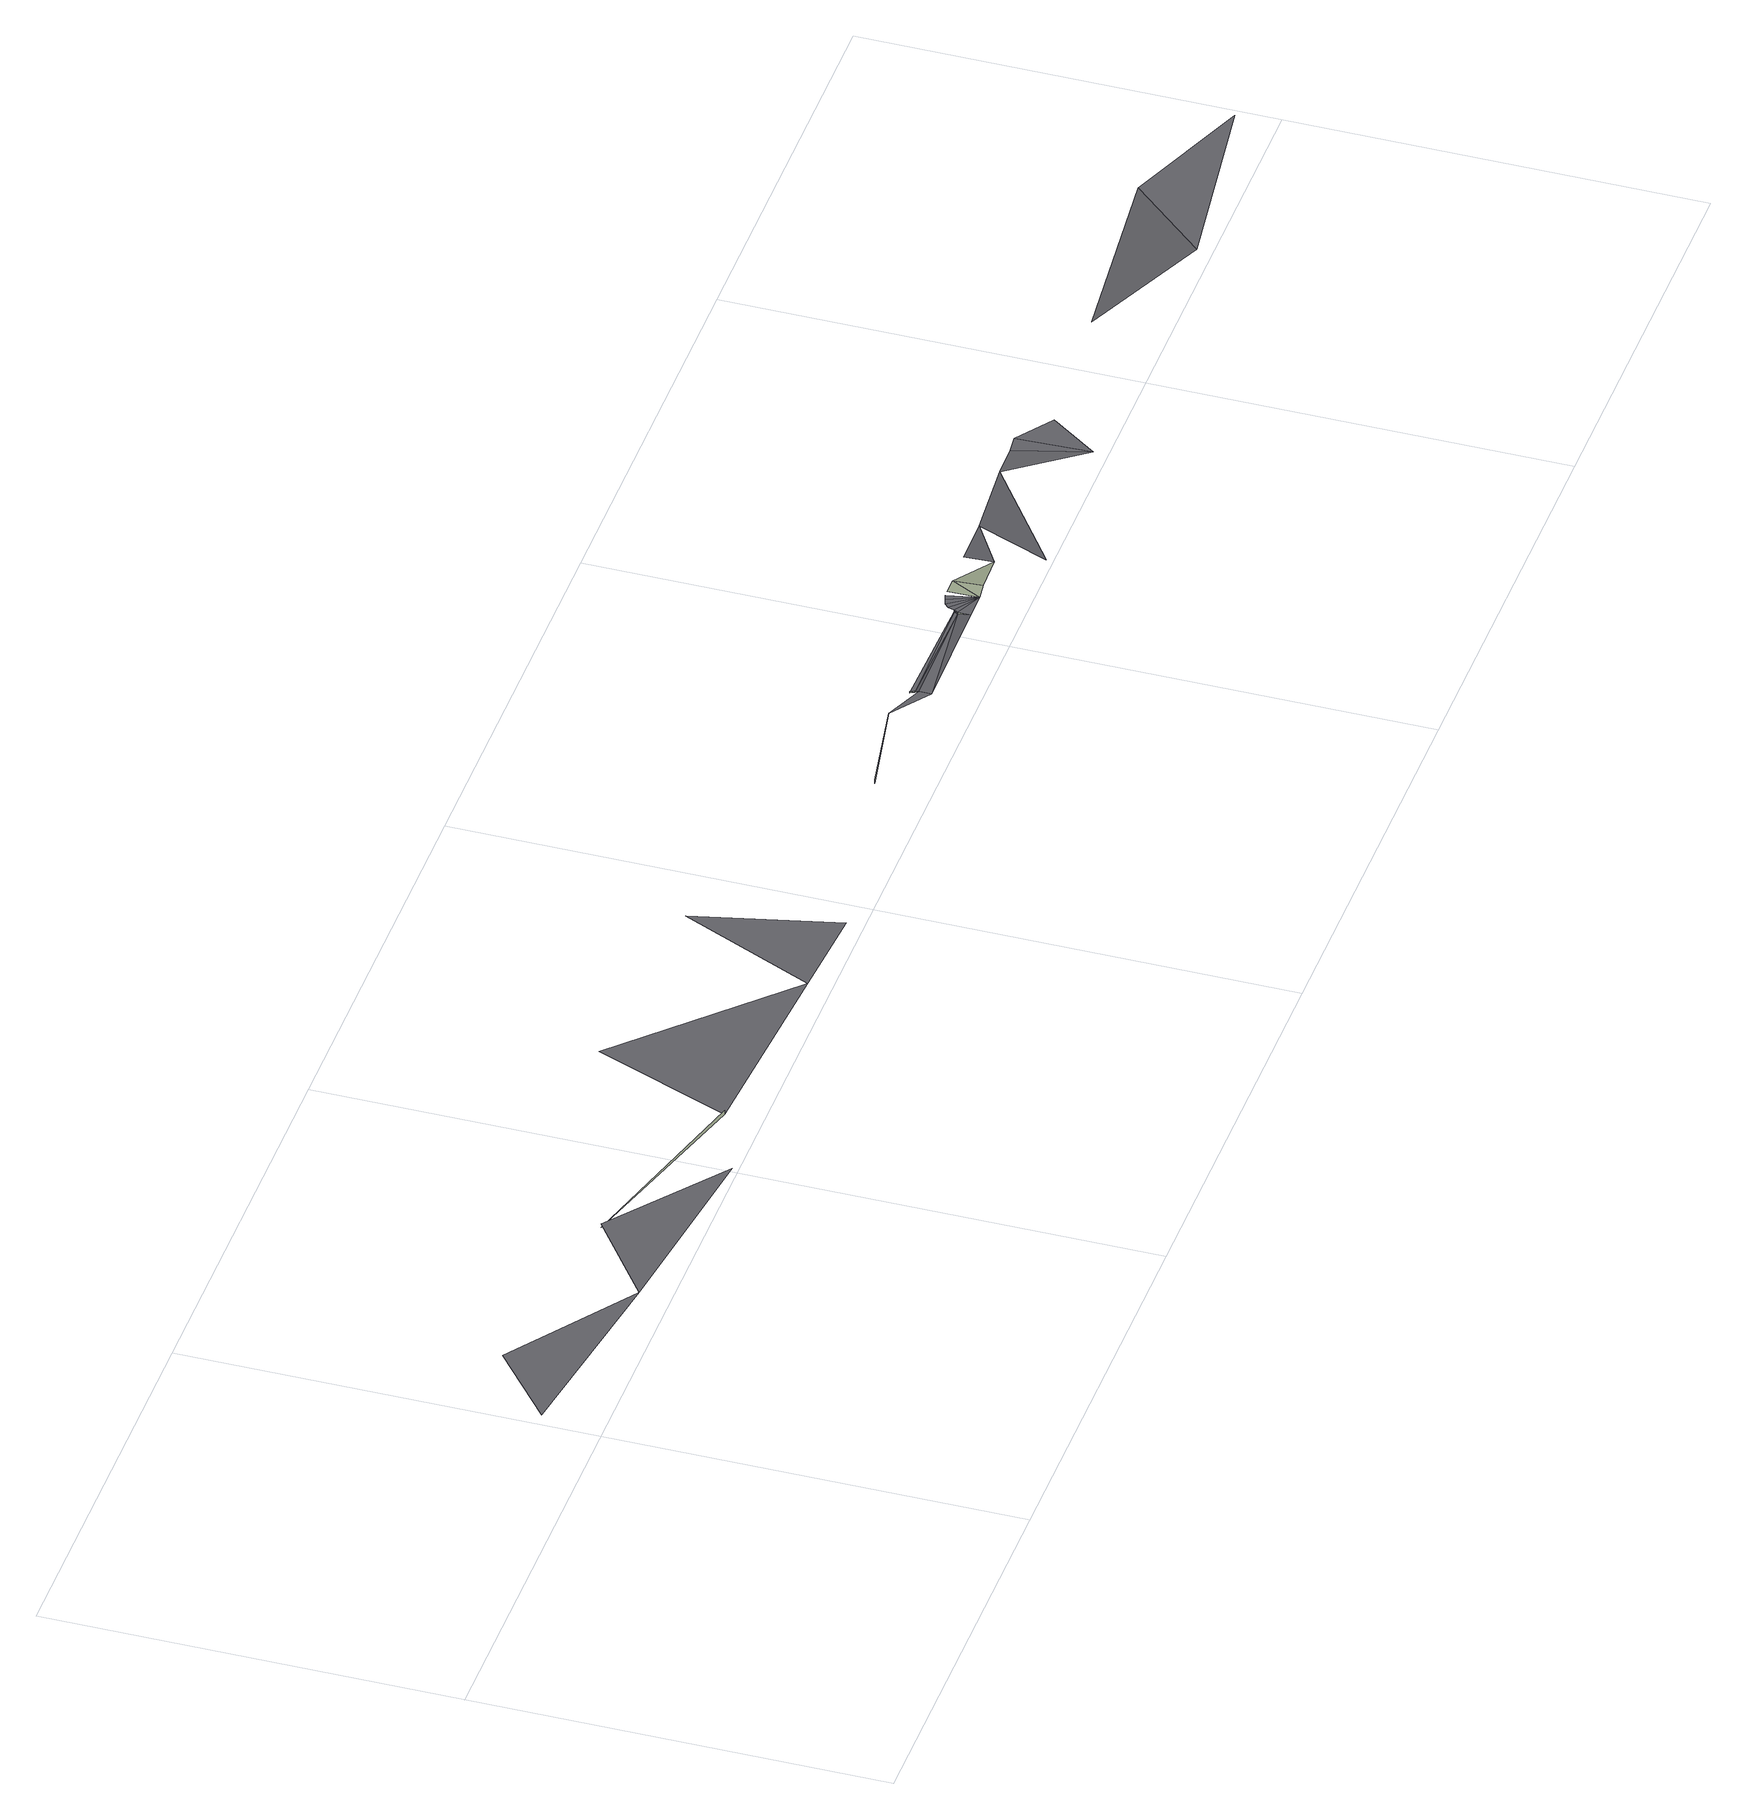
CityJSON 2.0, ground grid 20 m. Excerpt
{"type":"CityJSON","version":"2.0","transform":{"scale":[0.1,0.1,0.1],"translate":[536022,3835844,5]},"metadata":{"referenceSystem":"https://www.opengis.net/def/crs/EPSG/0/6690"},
"CityObjects":{
"road1":{"type":"Road","attributes":{"RoadStructureAttribute.sectionType":"1"},"geometry":[{"type":"MultiSurface","lod":"3","boundaries":[[[0,1,2]],[[2,3,4]],[[5,6,7]],[[8,5,9]],[[10,9,11]],[[12,13,14]],[[12,15,16]],[[17,18,19]],[[17,20,18]],[[20,16,18]],[[16,15,21]],[[18,16,21]],[[19,18,22]],[[15,23,21]],[[18,21,22]],[[21,23,24]],[[21,24,25]],[[22,21,25]],[[24,23,26]],[[25,24,26]],[[27,25,26]],[[28,27,26]],[[29,28,26]],[[30,29,26]],[[31,32,26]],[[31,26,33]],[[31,33,34]],[[35,36,34]],[[37,38,35]],[[39,38,40]],[[41,39,40]],[[40,42,41]],[[43,44,45]],[[43,45,46]]],"semantics":{"surfaces":[{"type":"TrafficArea","function":"2000"},{"type":"AuxiliaryTrafficArea","function":"2000"},{"type":"TrafficArea","function":"1010"},{"type":"AuxiliaryTrafficArea","function":"5000"}],"values":[0,0,1,2,2,1,0,1,1,1,0,0,0,0,0,1,1,1,0,0,0,0,0,0,3,3,3,0,0,0,0,0,0,0]}}]}
},
"vertices":[
[38,58,11],[1,28,12],[100,14,11],[199,2,10],[142,45,11],[238,18,8],[142,45,9],[238,18,10],[262,84,10],[338,11,9],[367,77,10],[385,8,9],[533,35,11],[484,26,10],[484,26,12],[552,21,11],[552,27,11],[551,31,11],[552,29,10],[551,31,10],[552,29,11],[612,28,10],[613,30,10],[612,22,11],[612,28,11],[613,30,11],[625,22,11],[614,33,11],[616,35,11],[619,36,11],[622,37,11],[633,37,11],[625,37,11],[634,23,11],[653,24,10],[678,39,8],[652,38,10],[660,2,11],[718,42,8],[733,42,9],[742,6,10],[742,43,9],[760,30,9],[934,46,7],[834,36,8],[897,7,9],[997,21,7]
]}
